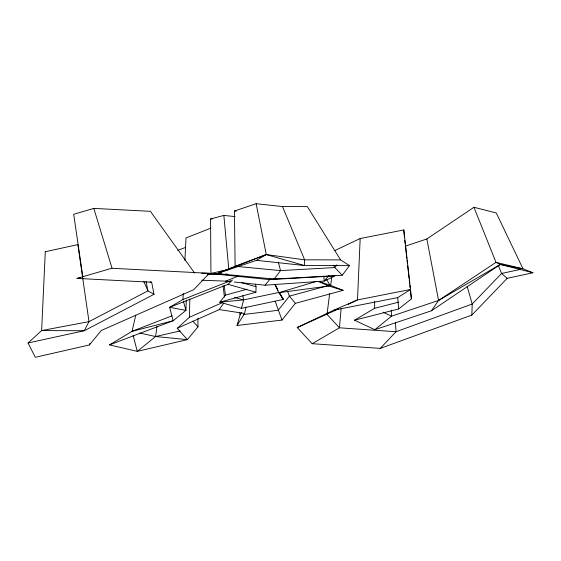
<?xml version="1.0" encoding="UTF-8"?>
<svg xmlns="http://www.w3.org/2000/svg" width="561" height="561" viewBox="0 0 561 561"><rect width="100%" height="100%" fill="white"/><g stroke="black" fill="none" stroke-linecap="round" stroke-linejoin="round"><path stroke-width="0.84" d="M197.879 318.199L197.977 326.874L187.36 339.629L177.255 328.311L189.415 317.288L189.807 299.027M246.952 289.231L225.431 295.142L219.765 302.176L255.914 292.239L256.054 286.727L255.381 284.189M335.106 250.423L360.169 238.523L403.794 229.954L410.54 289.49L357.497 299.911L333.886 310.142L297.232 327.54L312.154 343.697L380.232 348.402L471.843 315.093L472.201 304.027L467.173 286.398M186.301 300.023L185.929 310.401L173.118 320.738L109.528 344.889L137.284 351.375L187.36 339.629L155.593 336.537L139.612 333.01M360.169 238.523L357.497 299.911L348.122 304.364M109.528 344.889L132.045 331.334L173.118 320.738L169.625 307.33L182.956 299.511L183.251 293.438M184.892 260.479L186.007 237.934L210.887 228.131M341.13 308.606L339.433 327.806L312.154 343.697M329.644 293.634L327.021 314.377L339.433 327.806L396.031 331.726L472.201 304.027L501.583 273.459L520.538 269.364M330.625 285.858L331.719 277.211M133.132 335.506L137.284 351.375L155.593 336.537L157.059 326.179M319.195 281.594L329.938 285.128L343.129 290.353L295.324 303.347L281.994 320.072L237.037 325.499L244.603 313.459L245.963 307.098M135.748 315.191L132.045 331.334L172.052 315.794M241.405 308.326L283.333 299.427L279.126 292.379L243.67 299.904L219.765 302.176L241.405 308.326L243.67 299.904L242.815 295.64M237.037 325.499L240.066 314.903L241.44 312.715M28.05 342.988L84.234 330.738L154.009 294.308L147.922 290.879L89.003 321.635L41.633 330.569L28.05 342.988L35.28 357.301L89.395 344.945L89.963 343.325M398.864 302.106L374.657 308.277L354.517 320.205L374.832 329.707L431.402 310.801L438.576 300.458L496.015 262.352L523.006 268.831L532.95 272.758L507.179 278.326L471.843 315.093M177.255 328.311L219.239 309.602L223.544 303.48M336.909 264.764L334.812 267.555L280.535 270.605L236.84 266.433M342.245 275.248L349.475 265.619L340.576 259.883L307.351 206.616L282.506 206.574L256.132 203.699L234.442 211.034L235.122 266.272L217.149 273.635L274.133 279.069L342.245 275.248L334.812 267.555L333.515 265.269M274.133 279.069L280.535 270.605L278.347 262.162M89.395 344.945L101.303 330.478L193.699 289.693L209.351 273.305L111.751 268.27L77.032 278.403L151.666 282.246L154.009 294.308M234.239 282.022L265.009 285.205L270.213 278.971M328.907 275.584L324.174 281.075L265.009 285.205M380.232 348.402L396.031 331.726L395.435 322.147M183.412 301.187L185.929 310.401L169.625 307.33L228.039 284.315L232.443 280.016M374.832 329.707L391.543 316.173L438.576 300.458L500.279 264.455L523.006 268.831L496.282 212.963L473.94 207.282L426.851 238.972L405.449 246.125M354.517 320.205L398.696 308.943L411.381 298.915L410.54 289.49L397.686 297.611L333.886 310.142M270.647 278.663L269.336 279.595L210.41 273.53L207.914 274.189M431.402 310.801L500.279 264.455L532.95 272.758M349.475 265.619L304.378 265.535L266.272 254.561L217.149 273.635L256.51 260.325L266.272 254.561L304.637 259.82L340.576 259.883M338.746 308.816L297.232 327.54M189.415 317.288L222.612 302.498M201.694 280.227L225.69 281.131L238.201 276.152M182.956 299.511L230.823 280.654M177.767 250.374L185.803 247.324M235.122 266.272L266.272 254.561L256.132 203.699M316.72 281.299L278.831 292.688L274.855 284.483L277.976 290.212M194.66 273.144L150.39 211.315L93.813 208.404L73.687 214.274L82.804 276.58M327.407 285.815L289.441 296.138L278.151 310.31L243.523 314.483M207.535 274.89L210.936 274.098L210.571 218.937L223.86 215.431L235.066 216.581M213.369 273.452L210.936 274.098L221.385 274.49M219.877 271.741L228.811 269.378L223.86 215.431M155.593 336.537L180.179 330.934M228.811 269.378L210.41 273.53L221.686 273.936M77.032 278.403L80.405 277.856M277.12 278.515L269.336 279.595L334.966 275.921L324.174 281.075L323.9 276.25M201.574 273.221L209.351 273.305M225.157 274.063L227.759 274.161M210.571 218.937L212.268 219M224.87 274.624L226.609 274.694M234.442 211.034L236.188 211.202M225.69 281.131L230.816 281.664M256.51 260.325L304.378 265.535L304.637 259.82L282.506 206.574M219.239 309.602L244.603 313.459M234.554 297.519L243.67 299.904M150.032 281.804L151.666 282.246M241.398 282.562L256.054 286.727M228.039 284.315L255.914 292.239M343.129 290.353L328.767 286.033L318.29 281.384M383.1 312.225L391.543 316.173L391.22 310.093M500.279 264.455L496.015 262.352L473.94 207.282M507.179 278.326L501.583 273.459L498.308 265.36M192.844 321.123L197.977 326.874M295.324 303.347L289.441 296.138L287.52 291.278M326.825 279.862L329.938 285.128L328.767 286.033L278.831 292.688L283.333 299.427L279.588 292.709M275.016 284.49L277.513 288.971M143.693 281.25L147.922 290.879L146.112 281.545M281.994 320.072L275.171 301.236M93.813 208.404L111.99 268.067M426.851 238.972L438.576 300.458M239.61 312.316L240.066 314.903M224.218 285.64L225.431 295.142M223.075 285.921L224.456 297.127M404.776 240.29L405.161 243.74M405.358 245.466L406.816 258.397M407.013 260.122L407.398 263.565M407.595 265.29L409.053 278.221M409.242 279.946L409.635 283.396M409.832 285.121L410.119 287.709M410.414 290.289L411.381 298.915M403.794 229.954L404.481 237.703M397.686 297.611L398.696 308.943M374.615 301.292L374.657 308.277M45.287 251.714L41.633 330.569L84.234 330.738L89.003 321.635L77.86 244.61L45.287 251.714"/></g></svg>
